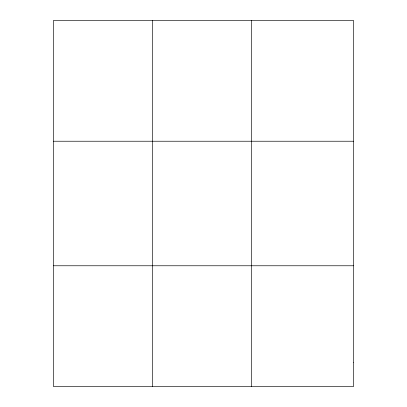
<?xml version="1.0" encoding="UTF-8"?>
<svg xmlns="http://www.w3.org/2000/svg" width="407" height="407" viewBox="0 0 407 407"><rect width="100%" height="100%" fill="white"/><g stroke="black" fill="none" stroke-linecap="round" stroke-linejoin="round"><path stroke-width="0.61" d="M152.523 20.35L152.523 386.65M251.48 20.35L251.48 386.65M53.566 141.229L353.434 141.229M53.566 265.771L353.434 265.771M353.434 362.474L353.434 386.65L53.566 386.65L53.566 20.35L353.434 20.35L353.434 362.474"/></g></svg>
